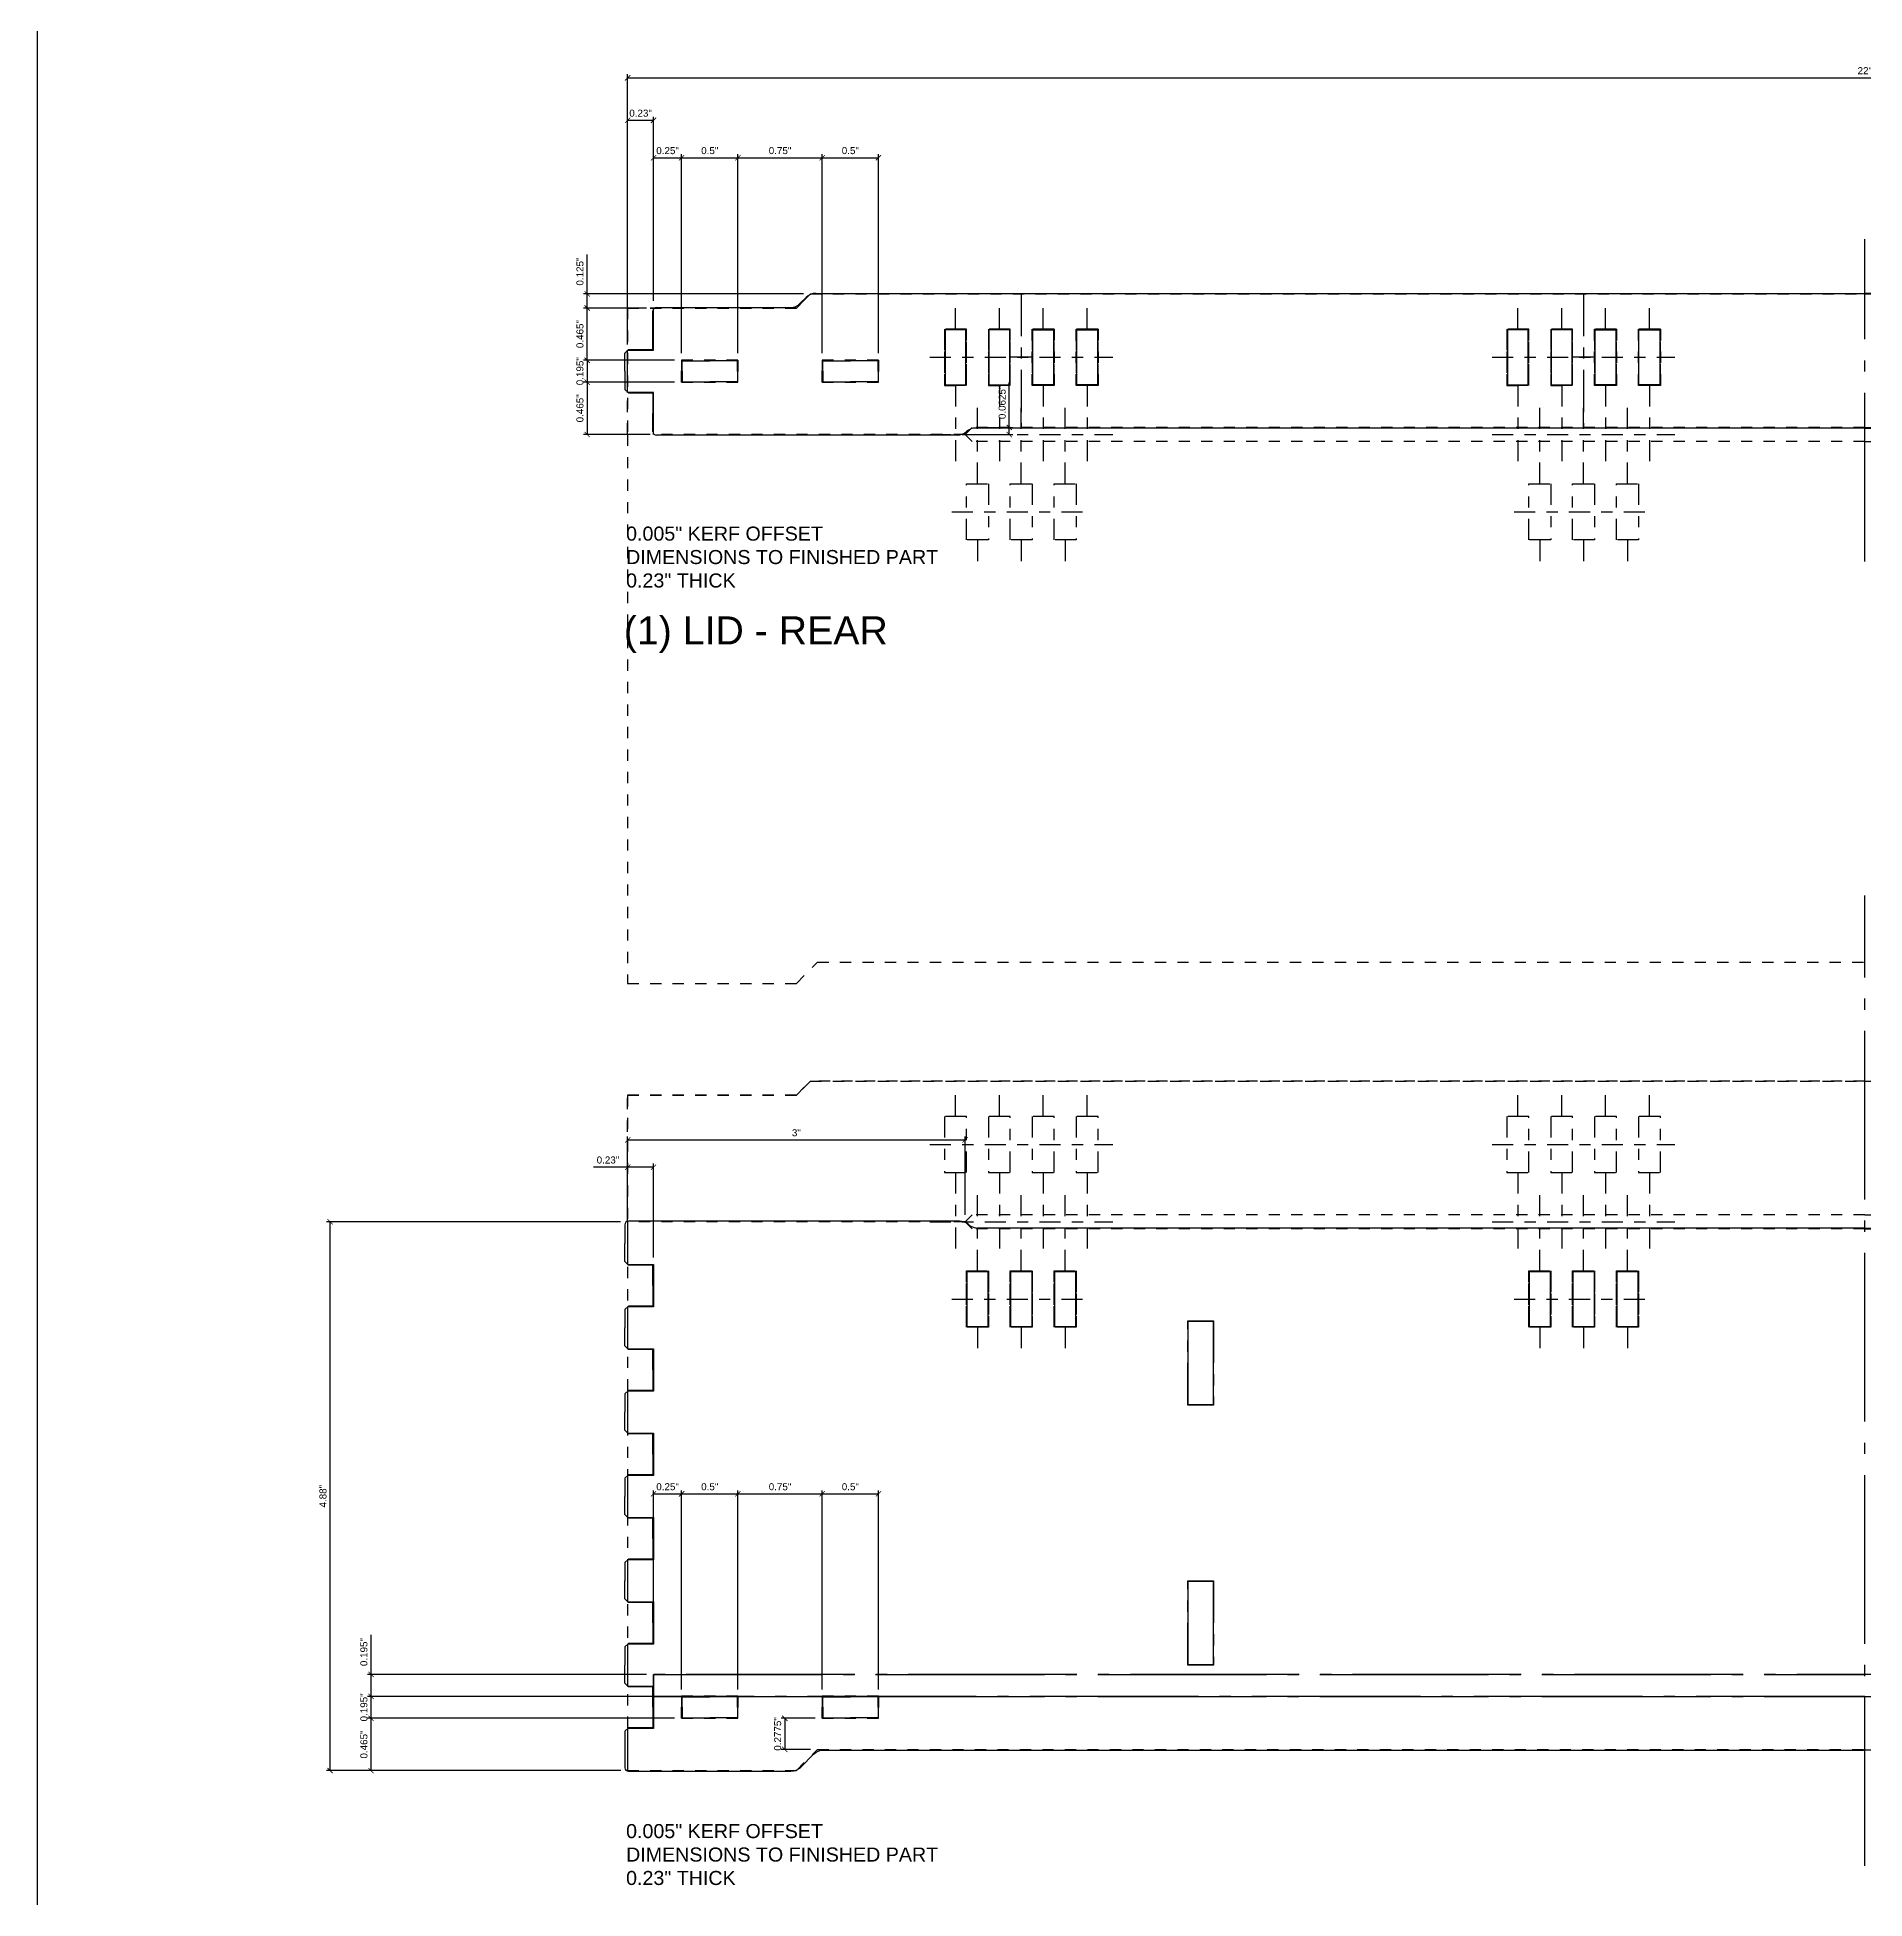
# Model space of a CAD drawing. Header units: inches. Extents: x -248 to 125, y -31 to 166.
# Drawn here: x -4.25 to 12, y 16.11 to 32.66 of the extents above; entities that cross this region are included whole.
import ezdxf

# ---------------------------------------------------------------- set-up
doc = ezdxf.new("R2010")
doc.units = ezdxf.units.IN
doc.header["$MEASUREMENT"] = 0
doc.linetypes.add('ACAD_ISO04W100', pattern=[30, 24, -3, 0, -3])
doc.linetypes.add('ACAD_ISO07W100', pattern=[3, 0, -3])
doc.layers.get('Defpoints').update_dxf_attribs({"color": 30})
doc.layers.add('ANNO', color=6, linetype='Continuous', lineweight=0)
doc.layers.add('CUT', color=1, linetype='Continuous')
doc.styles.get("Standard").update_dxf_attribs({"font": 'arial.ttf'})
doc.dimstyles.get("Standard").update_dxf_attribs({"dimtxt": 0.0625, "dimasz": 0.046875, "dimexe": 0.03125, "dimexo": 0.0625, "dimgap": 0.03125, "dimtad": 1, "dimdec": 4, "dimdsep": 46, "dimtxsty": 'Standard', "dimblk": 'ARCHTICK', "dimcen": 0.09, "dimadec": 0, "dimazin": 0, "dimtfac": 1, "dimtdec": 4, "dimtofl": 0, "dimtmove": 0, "dimatfit": 3, "dimldrblk": 'DOT', "dimfxl": 1, "dimtolj": 1, "dimtzin": 0, "dimarcsym": 0})

# ---------------------------------------------------------------- blocks, each defined once
blk = doc.blocks.new('_ArchTick')
at = {"color": 0, "linetype": 'ByBlock', "const_width": 0.15}
blk.add_lwpolyline([(-0.5, -0.5), (0.5, 0.5)], dxfattribs=at)
blk = doc.blocks.new('*D1085')
at = {"layer": 'ANNO', "color": 0, "lineweight": -2, "transparency": 16777216}
for p, q in [((1, 29.943), (1, 32.333)), ((1, 32.302), (23, 32.302)), ((23, 29.943), (23, 32.333))]:
    blk.add_line(p, q, dxfattribs=at)
at = {"layer": 'Defpoints', "color": 0, "transparency": 16777216}
for p in [(23, 32.302), (1, 29.88), (23, 29.88)]:
    blk.add_point(p, dxfattribs=at)
at = {"layer": 'ANNO', "color": 0, "lineweight": -2, "transparency": 16777216, "xscale": 0.046875, "yscale": 0.046875, "zscale": 0.046875, "rotation": 180}
blk.add_blockref('_ArchTick', (1, 32.302), dxfattribs=at)
at = {"layer": 'ANNO', "color": 0, "lineweight": -2, "transparency": 16777216, "xscale": 0.046875, "yscale": 0.046875, "zscale": 0.046875}
blk.add_blockref('_ArchTick', (23, 32.302), dxfattribs=at)
at = {"layer": 'ANNO', "color": 0, "transparency": 16777216, "insert": (12, 32.365), "char_height": 0.0625, "attachment_point": 5}
blk.add_mtext('\\A1;22"', dxfattribs=at)
blk = doc.blocks.new('_Dot')
at = {"color": 0, "linetype": 'ByBlock', "lineweight": -2}
blk.add_line((-0.5, 0), (-1, 0), dxfattribs=at)
at = {"color": 0, "linetype": 'ByBlock', "const_width": 0.5}
blk.add_lwpolyline([(-0.25, 0, 1), (0.25, 0, 1)], format="xyb", close=True, dxfattribs=at)
blk = doc.blocks.new('*D1086')
at = {"layer": 'ANNO', "color": 0, "lineweight": -2, "transparency": 16777216}
for p, q in [((1, 29.941), (1, 31.955)), ((1.23, 30.318), (1.23, 31.955)), ((1, 31.924), (1.23, 31.924))]:
    blk.add_line(p, q, dxfattribs=at)
at = {"layer": 'Defpoints', "color": 0, "transparency": 16777216}
for p in [(1.23, 31.924), (1.23, 30.255), (1, 29.879)]:
    blk.add_point(p, dxfattribs=at)
at = {"layer": 'ANNO', "color": 0, "lineweight": -2, "transparency": 16777216, "xscale": 0.046875, "yscale": 0.046875, "zscale": 0.046875, "rotation": 180}
blk.add_blockref('_ArchTick', (1, 31.924), dxfattribs=at)
at = {"layer": 'ANNO', "color": 0, "lineweight": -2, "transparency": 16777216, "xscale": 0.046875, "yscale": 0.046875, "zscale": 0.046875}
blk.add_blockref('_ArchTick', (1.23, 31.924), dxfattribs=at)
at = {"layer": 'ANNO', "color": 0, "transparency": 16777216, "insert": (1.115, 31.987), "char_height": 0.0625, "attachment_point": 5}
blk.add_mtext('\\A1;0.23"', dxfattribs=at)
blk = doc.blocks.new('*D1087')
at = {"layer": 'ANNO', "color": 0, "lineweight": -2, "transparency": 16777216}
for p, q in [((1.23, 30.318), (1.23, 31.622)), ((1.48, 29.853), (1.48, 31.622)), ((1.23, 31.591), (1.48, 31.591))]:
    blk.add_line(p, q, dxfattribs=at)
at = {"layer": 'Defpoints', "color": 0, "transparency": 16777216}
for p in [(1.48, 31.591), (1.23, 30.255), (1.48, 29.79)]:
    blk.add_point(p, dxfattribs=at)
at = {"layer": 'ANNO', "color": 0, "lineweight": -2, "transparency": 16777216, "xscale": 0.046875, "yscale": 0.046875, "zscale": 0.046875, "rotation": 180}
blk.add_blockref('_ArchTick', (1.23, 31.591), dxfattribs=at)
at = {"layer": 'ANNO', "color": 0, "lineweight": -2, "transparency": 16777216, "xscale": 0.046875, "yscale": 0.046875, "zscale": 0.046875}
blk.add_blockref('_ArchTick', (1.48, 31.591), dxfattribs=at)
at = {"layer": 'ANNO', "color": 0, "transparency": 16777216, "insert": (1.355, 31.654), "char_height": 0.0625, "attachment_point": 5}
blk.add_mtext('\\A1;0.25"', dxfattribs=at)
blk = doc.blocks.new('*D1088')
at = {"layer": 'ANNO', "color": 0, "lineweight": -2, "transparency": 16777216}
for p, q in [((1.48, 29.853), (1.48, 31.622)), ((1.98, 29.853), (1.98, 31.622)), ((1.48, 31.591), (1.98, 31.591))]:
    blk.add_line(p, q, dxfattribs=at)
at = {"layer": 'Defpoints', "color": 0, "transparency": 16777216}
for p in [(1.98, 31.591), (1.48, 29.79), (1.98, 29.79)]:
    blk.add_point(p, dxfattribs=at)
at = {"layer": 'ANNO', "color": 0, "lineweight": -2, "transparency": 16777216, "xscale": 0.046875, "yscale": 0.046875, "zscale": 0.046875, "rotation": 180}
blk.add_blockref('_ArchTick', (1.48, 31.591), dxfattribs=at)
at = {"layer": 'ANNO', "color": 0, "lineweight": -2, "transparency": 16777216, "xscale": 0.046875, "yscale": 0.046875, "zscale": 0.046875}
blk.add_blockref('_ArchTick', (1.98, 31.591), dxfattribs=at)
at = {"layer": 'ANNO', "color": 0, "transparency": 16777216, "insert": (1.73, 31.654), "char_height": 0.0625, "attachment_point": 5}
blk.add_mtext('\\A1;0.5"', dxfattribs=at)
blk = doc.blocks.new('*D1089')
at = {"layer": 'ANNO', "color": 0, "lineweight": -2, "transparency": 16777216}
for p, q in [((1.98, 29.853), (1.98, 31.622)), ((2.73, 29.853), (2.73, 31.622)), ((1.98, 31.591), (2.73, 31.591))]:
    blk.add_line(p, q, dxfattribs=at)
at = {"layer": 'Defpoints', "color": 0, "transparency": 16777216}
for p in [(2.73, 31.591), (1.98, 29.79), (2.73, 29.79)]:
    blk.add_point(p, dxfattribs=at)
at = {"layer": 'ANNO', "color": 0, "lineweight": -2, "transparency": 16777216, "xscale": 0.046875, "yscale": 0.046875, "zscale": 0.046875, "rotation": 180}
blk.add_blockref('_ArchTick', (1.98, 31.591), dxfattribs=at)
at = {"layer": 'ANNO', "color": 0, "lineweight": -2, "transparency": 16777216, "xscale": 0.046875, "yscale": 0.046875, "zscale": 0.046875}
blk.add_blockref('_ArchTick', (2.73, 31.591), dxfattribs=at)
at = {"layer": 'ANNO', "color": 0, "transparency": 16777216, "insert": (2.355, 31.654), "char_height": 0.0625, "attachment_point": 5}
blk.add_mtext('\\A1;0.75"', dxfattribs=at)
blk = doc.blocks.new('*D1090')
at = {"layer": 'ANNO', "color": 0, "lineweight": -2, "transparency": 16777216}
for p, q in [((2.73, 29.853), (2.73, 31.622)), ((3.23, 29.853), (3.23, 31.622)), ((2.73, 31.591), (3.23, 31.591))]:
    blk.add_line(p, q, dxfattribs=at)
at = {"layer": 'Defpoints', "color": 0, "transparency": 16777216}
for p in [(3.23, 31.591), (2.73, 29.79), (3.23, 29.79)]:
    blk.add_point(p, dxfattribs=at)
at = {"layer": 'ANNO', "color": 0, "lineweight": -2, "transparency": 16777216, "xscale": 0.046875, "yscale": 0.046875, "zscale": 0.046875, "rotation": 180}
blk.add_blockref('_ArchTick', (2.73, 31.591), dxfattribs=at)
at = {"layer": 'ANNO', "color": 0, "lineweight": -2, "transparency": 16777216, "xscale": 0.046875, "yscale": 0.046875, "zscale": 0.046875}
blk.add_blockref('_ArchTick', (3.23, 31.591), dxfattribs=at)
at = {"layer": 'ANNO', "color": 0, "transparency": 16777216, "insert": (2.98, 31.654), "char_height": 0.0625, "attachment_point": 5}
blk.add_mtext('\\A1;0.5"', dxfattribs=at)
blk = doc.blocks.new('*D1091')
at = {"layer": 'ANNO', "color": 0, "lineweight": -2, "transparency": 16777216}
for p, q in [((1.417, 29.79), (0.608, 29.79)), ((0.64, 29.79), (0.64, 29.595)), ((1.417, 29.595), (0.608, 29.595))]:
    blk.add_line(p, q, dxfattribs=at)
at = {"layer": 'Defpoints', "color": 0, "transparency": 16777216}
for p in [(1.48, 29.79), (0.64, 29.595), (1.48, 29.595)]:
    blk.add_point(p, dxfattribs=at)
at = {"layer": 'ANNO', "color": 0, "lineweight": -2, "transparency": 16777216, "xscale": 0.046875, "yscale": 0.046875, "zscale": 0.046875}
for p, rotation in [((0.64, 29.79), 90), ((0.64, 29.595), 270)]:
    blk.add_blockref('_ArchTick', p, dxfattribs=dict(at, rotation=rotation))
at = {"layer": 'ANNO', "color": 0, "transparency": 16777216, "insert": (0.576, 29.693), "char_height": 0.0625, "attachment_point": 5, "rotation": 90}
blk.add_mtext('\\A1;0.195"', dxfattribs=at)
blk = doc.blocks.new('*D1092')
at = {"layer": 'ANNO', "color": 0, "lineweight": -2, "transparency": 16777216}
for p, q in [((1.417, 29.595), (0.608, 29.595)), ((0.64, 29.595), (0.64, 29.13)), ((1.167, 29.13), (0.608, 29.13))]:
    blk.add_line(p, q, dxfattribs=at)
at = {"layer": 'Defpoints', "color": 0, "transparency": 16777216}
for p in [(1.48, 29.595), (0.64, 29.13), (1.23, 29.13)]:
    blk.add_point(p, dxfattribs=at)
at = {"layer": 'ANNO', "color": 0, "lineweight": -2, "transparency": 16777216, "xscale": 0.046875, "yscale": 0.046875, "zscale": 0.046875}
for p, rotation in [((0.64, 29.595), 90), ((0.64, 29.13), 270)]:
    blk.add_blockref('_ArchTick', p, dxfattribs=dict(at, rotation=rotation))
at = {"layer": 'ANNO', "color": 0, "transparency": 16777216, "insert": (0.576, 29.363), "char_height": 0.0625, "attachment_point": 5, "rotation": 90}
blk.add_mtext('\\A1;0.465"', dxfattribs=at)
blk = doc.blocks.new('*D1077')
at = {"layer": 'ANNO', "color": 0, "lineweight": -2, "transparency": 16777216}
for p, q in [((1.167, 30.255), (0.608, 30.255)), ((0.64, 29.79), (0.64, 30.255)), ((1.417, 29.79), (0.608, 29.79))]:
    blk.add_line(p, q, dxfattribs=at)
at = {"layer": 'Defpoints', "color": 0, "transparency": 16777216}
for p in [(0.64, 30.255), (1.23, 30.255), (1.48, 29.79)]:
    blk.add_point(p, dxfattribs=at)
at = {"layer": 'ANNO', "color": 0, "lineweight": -2, "transparency": 16777216, "xscale": 0.046875, "yscale": 0.046875, "zscale": 0.046875}
for p, rotation in [((0.64, 30.255), 90), ((0.64, 29.79), 270)]:
    blk.add_blockref('_ArchTick', p, dxfattribs=dict(at, rotation=rotation))
at = {"layer": 'ANNO', "color": 0, "transparency": 16777216, "insert": (0.576, 30.023), "char_height": 0.0625, "attachment_point": 5, "rotation": 90}
blk.add_mtext('\\A1;0.465"', dxfattribs=at)
blk = doc.blocks.new('*D1093')
at = {"layer": 'ANNO', "color": 0, "lineweight": -2, "transparency": 16777216}
for p, q in [((0.64, 30.38), (0.64, 30.731)), ((2.563, 30.38), (0.608, 30.38)), ((0.64, 30.255), (0.64, 30.38)), ((1.167, 30.255), (0.608, 30.255))]:
    blk.add_line(p, q, dxfattribs=at)
at = {"layer": 'Defpoints', "color": 0, "transparency": 16777216}
for p in [(0.64, 30.38), (2.625, 30.38), (1.23, 30.255)]:
    blk.add_point(p, dxfattribs=at)
at = {"layer": 'ANNO', "color": 0, "lineweight": -2, "transparency": 16777216, "xscale": 0.046875, "yscale": 0.046875, "zscale": 0.046875}
for p, rotation in [((0.64, 30.38), 90), ((0.64, 30.255), 270)]:
    blk.add_blockref('_ArchTick', p, dxfattribs=dict(at, rotation=rotation))
at = {"layer": 'ANNO', "color": 0, "transparency": 16777216, "insert": (0.576, 30.579), "char_height": 0.0625, "attachment_point": 5, "rotation": 90}
blk.add_mtext('\\A1;0.125"', dxfattribs=at)
blk = doc.blocks.new('*D1094')
at = {"layer": 'ANNO', "color": 0, "lineweight": -2, "transparency": 16777216}
for p, q in [((4.393, 29.193), (4.393, 29.592)), ((4.105, 29.193), (4.424, 29.193)), ((4.393, 29.13), (4.393, 29.193)), ((4.042, 29.13), (4.424, 29.13))]:
    blk.add_line(p, q, dxfattribs=at)
at = {"layer": 'Defpoints', "color": 0, "transparency": 16777216}
for p in [(4.042, 29.193), (4.393, 29.193), (3.98, 29.13)]:
    blk.add_point(p, dxfattribs=at)
at = {"layer": 'ANNO', "color": 0, "lineweight": -2, "transparency": 16777216, "xscale": 0.046875, "yscale": 0.046875, "zscale": 0.046875}
for p, rotation in [((4.393, 29.193), 90), ((4.393, 29.13), 270)]:
    blk.add_blockref('_ArchTick', p, dxfattribs=dict(at, rotation=rotation))
at = {"layer": 'ANNO', "color": 0, "transparency": 16777216, "insert": (4.33, 29.416), "char_height": 0.0625, "attachment_point": 5, "rotation": 90}
blk.add_mtext('\\A1;0.0625"', dxfattribs=at)
blk = doc.blocks.new('*D1078')
at = {"layer": 'ANNO', "color": 0, "lineweight": -2, "transparency": 16777216}
for p, q in [((0.937, 22.13), (-1.677, 22.13)), ((-1.646, 17.25), (-1.646, 22.13)), ((0.937, 17.25), (-1.677, 17.25))]:
    blk.add_line(p, q, dxfattribs=at)
at = {"layer": 'Defpoints', "color": 0, "transparency": 16777216}
for p in [(-1.646, 22.13), (1, 22.13), (1, 17.25)]:
    blk.add_point(p, dxfattribs=at)
at = {"layer": 'ANNO', "color": 0, "lineweight": -2, "transparency": 16777216, "xscale": 0.046875, "yscale": 0.046875, "zscale": 0.046875}
for p, rotation in [((-1.646, 22.13), 90), ((-1.646, 17.25), 270)]:
    blk.add_blockref('_ArchTick', p, dxfattribs=dict(at, rotation=rotation))
at = {"layer": 'ANNO', "color": 0, "transparency": 16777216, "insert": (-1.709, 19.69), "char_height": 0.0625, "attachment_point": 5, "rotation": 90}
blk.add_mtext('\\A1;4.88"', dxfattribs=at)
blk = doc.blocks.new('*D1079')
at = {"layer": 'ANNO', "color": 0, "lineweight": -2, "transparency": 16777216}
for p, q in [((1.417, 17.715), (-1.313, 17.715)), ((-1.282, 17.25), (-1.282, 17.715)), ((0.938, 17.25), (-1.313, 17.25))]:
    blk.add_line(p, q, dxfattribs=at)
at = {"layer": 'Defpoints', "color": 0, "transparency": 16777216}
for p in [(-1.282, 17.715), (1.48, 17.715), (1, 17.25)]:
    blk.add_point(p, dxfattribs=at)
at = {"layer": 'ANNO', "color": 0, "lineweight": -2, "transparency": 16777216, "xscale": 0.046875, "yscale": 0.046875, "zscale": 0.046875}
for p, rotation in [((-1.282, 17.715), 90), ((-1.282, 17.25), 270)]:
    blk.add_blockref('_ArchTick', p, dxfattribs=dict(at, rotation=rotation))
at = {"layer": 'ANNO', "color": 0, "transparency": 16777216, "insert": (-1.345, 17.482), "char_height": 0.0625, "attachment_point": 5, "rotation": 90}
blk.add_mtext('\\A1;0.465"', dxfattribs=at)
blk = doc.blocks.new('*D1080')
at = {"layer": 'ANNO', "color": 0, "lineweight": -2, "transparency": 16777216}
for p, q in [((1.417, 17.91), (-1.313, 17.91)), ((-1.282, 17.715), (-1.282, 17.91)), ((1.417, 17.715), (-1.313, 17.715))]:
    blk.add_line(p, q, dxfattribs=at)
at = {"layer": 'Defpoints', "color": 0, "transparency": 16777216}
for p in [(-1.282, 17.91), (1.48, 17.91), (1.48, 17.715)]:
    blk.add_point(p, dxfattribs=at)
at = {"layer": 'ANNO', "color": 0, "lineweight": -2, "transparency": 16777216, "xscale": 0.046875, "yscale": 0.046875, "zscale": 0.046875}
for p, rotation in [((-1.282, 17.91), 90), ((-1.282, 17.715), 270)]:
    blk.add_blockref('_ArchTick', p, dxfattribs=dict(at, rotation=rotation))
at = {"layer": 'ANNO', "color": 0, "transparency": 16777216, "insert": (-1.345, 17.812), "char_height": 0.0625, "attachment_point": 5, "rotation": 90}
blk.add_mtext('\\A1;0.195"', dxfattribs=at)
blk = doc.blocks.new('*D1081')
at = {"layer": 'ANNO', "color": 0, "lineweight": -2, "transparency": 16777216}
for p, q in [((2.667, 17.715), (2.366, 17.715)), ((2.397, 17.715), (2.397, 17.438)), ((2.625, 17.438), (2.366, 17.438))]:
    blk.add_line(p, q, dxfattribs=at)
at = {"layer": 'Defpoints', "color": 0, "transparency": 16777216}
for p in [(2.73, 17.715), (2.397, 17.438), (2.688, 17.438)]:
    blk.add_point(p, dxfattribs=at)
at = {"layer": 'ANNO', "color": 0, "lineweight": -2, "transparency": 16777216, "xscale": 0.046875, "yscale": 0.046875, "zscale": 0.046875}
for p, rotation in [((2.397, 17.715), 90), ((2.397, 17.438), 270)]:
    blk.add_blockref('_ArchTick', p, dxfattribs=dict(at, rotation=rotation))
at = {"layer": 'ANNO', "color": 0, "transparency": 16777216, "insert": (2.334, 17.576), "char_height": 0.0625, "attachment_point": 5, "rotation": 90}
blk.add_mtext('\\A1;0.2775"', dxfattribs=at)
blk = doc.blocks.new('*D1082')
at = {"layer": 'ANNO', "color": 0, "lineweight": -2, "transparency": 16777216}
for p, q in [((-1.282, 18.105), (-1.282, 18.456)), ((1.168, 18.105), (-1.313, 18.105)), ((-1.282, 17.91), (-1.282, 18.105)), ((1.417, 17.91), (-1.313, 17.91))]:
    blk.add_line(p, q, dxfattribs=at)
at = {"layer": 'Defpoints', "color": 0, "transparency": 16777216}
for p in [(-1.282, 18.105), (1.23, 18.105), (1.48, 17.91)]:
    blk.add_point(p, dxfattribs=at)
at = {"layer": 'ANNO', "color": 0, "lineweight": -2, "transparency": 16777216, "xscale": 0.046875, "yscale": 0.046875, "zscale": 0.046875}
for p, rotation in [((-1.282, 18.105), 90), ((-1.282, 17.91), 270)]:
    blk.add_blockref('_ArchTick', p, dxfattribs=dict(at, rotation=rotation))
at = {"layer": 'ANNO', "color": 0, "transparency": 16777216, "insert": (-1.345, 18.304), "char_height": 0.0625, "attachment_point": 5, "rotation": 90}
blk.add_mtext('\\A1;0.195"', dxfattribs=at)
blk = doc.blocks.new('*D1083')
at = {"layer": 'ANNO', "color": 0, "lineweight": -2, "transparency": 16777216}
for p, q in [((1, 22.615), (0.697, 22.615)), ((1, 22.193), (1, 22.647)), ((1.23, 22.615), (1, 22.615)), ((1.23, 21.812), (1.23, 22.647))]:
    blk.add_line(p, q, dxfattribs=at)
at = {"layer": 'Defpoints', "color": 0, "transparency": 16777216}
for p in [(1, 22.615), (1, 22.13), (1.23, 21.75)]:
    blk.add_point(p, dxfattribs=at)
at = {"layer": 'ANNO', "color": 0, "lineweight": -2, "transparency": 16777216, "xscale": 0.046875, "yscale": 0.046875, "zscale": 0.046875, "rotation": 180}
blk.add_blockref('_ArchTick', (1, 22.615), dxfattribs=at)
at = {"layer": 'ANNO', "color": 0, "lineweight": -2, "transparency": 16777216, "xscale": 0.046875, "yscale": 0.046875, "zscale": 0.046875}
blk.add_blockref('_ArchTick', (1.23, 22.615), dxfattribs=at)
at = {"layer": 'ANNO', "color": 0, "transparency": 16777216, "insert": (0.825, 22.679), "char_height": 0.0625, "attachment_point": 5}
blk.add_mtext('\\A1;0.23"', dxfattribs=at)
blk = doc.blocks.new('*D1084')
at = {"layer": 'ANNO', "color": 0, "lineweight": -2, "transparency": 16777216}
for p, q in [((1, 22.193), (1, 22.889)), ((1, 22.858), (4, 22.858)), ((4, 22.193), (4, 22.889))]:
    blk.add_line(p, q, dxfattribs=at)
at = {"layer": 'Defpoints', "color": 0, "transparency": 16777216}
for p in [(4, 22.858), (1, 22.13), (4, 22.13)]:
    blk.add_point(p, dxfattribs=at)
at = {"layer": 'ANNO', "color": 0, "lineweight": -2, "transparency": 16777216, "xscale": 0.046875, "yscale": 0.046875, "zscale": 0.046875, "rotation": 180}
blk.add_blockref('_ArchTick', (1, 22.858), dxfattribs=at)
at = {"layer": 'ANNO', "color": 0, "lineweight": -2, "transparency": 16777216, "xscale": 0.046875, "yscale": 0.046875, "zscale": 0.046875}
blk.add_blockref('_ArchTick', (4, 22.858), dxfattribs=at)
at = {"layer": 'ANNO', "color": 0, "transparency": 16777216, "insert": (2.5, 22.921), "char_height": 0.0625, "attachment_point": 5}
blk.add_mtext('\\A1;3"', dxfattribs=at)
blk = doc.blocks.new('HingeHole')
at = {"layer": 'CUT', "ltscale": 0.003906}
for p, q in [((-0.0925, 0), (-0.0925, 0.5)), ((0.0925, 0.5), (0.0925, 0)), ((-0.0975, 0.495), (0.0975, 0.495)), ((0.0975, 0.005), (-0.0975, 0.005))]:
    blk.add_line(p, q, dxfattribs=at)
at = {"layer": 'Defpoints', "linetype": 'ACAD_ISO04W100', "ltscale": 0.003906}
for p, q in [((-0.0975, 0), (-0.0975, 0.5)), ((-0.0975, 0.5), (0.0975, 0.5)), ((0.0975, 0.5), (0.0975, 0)), ((0.0975, 0), (-0.0975, 0))]:
    blk.add_line(p, q, dxfattribs=at)
blk = doc.blocks.new('BraceHole_Quarter')
at = {"layer": 'CUT', "ltscale": 0.003906}
for p, q in [((-0.25, 0.0935), (0, 0.0935)), ((-0.246, 0), (-0.246, 0.0975))]:
    blk.add_line(p, q, dxfattribs=at)
at = {"layer": 'Defpoints', "linetype": 'ACAD_ISO04W100', "ltscale": 0.003906}
for p, q in [((-0.25, -0.0975), (-0.25, 0.0975)), ((-0.25, 0.0975), (0.25, 0.0975)), ((0.25, 0.0975), (0.25, -0.0975)), ((0.25, -0.0975), (-0.25, -0.0975))]:
    blk.add_line(p, q, dxfattribs=at)
blk = doc.blocks.new('BraceHole')
at = {"color": 0}
blk.add_blockref('BraceHole_Quarter', (0, 0), dxfattribs=at)
at = {"color": 0, "xscale": -1}
blk.add_blockref('BraceHole_Quarter', (0, 0), dxfattribs=at)
at = {"color": 0, "xscale": -1, "rotation": 180}
blk.add_blockref('BraceHole_Quarter', (0, 0), dxfattribs=at)
at = {"color": 0, "rotation": 180}
blk.add_blockref('BraceHole_Quarter', (0, 0), dxfattribs=at)
blk = doc.blocks.new('BraceHoles')
at = {"color": 0}
for p in [(0.5, 0), (1.75, 0)]:
    blk.add_blockref('BraceHole', p, dxfattribs=at)
blk = doc.blocks.new('Dovetail_Out_Half')
for p, q in [((0.24, 0.1925), (0.24, 0.375)), ((-0.01, 0.16125), (0.02125, 0.1925)), ((0.02125, 0.1925), (0.24, 0.1925)), ((-0.01, 0), (-0.01, 0.16125))]:
    blk.add_line(p, q)
blk = doc.blocks.new('Lid_Top_Back_Half')
at = {"layer": 'CUT'}
for p, q in [((8.07, 0.005), (10.744, 0.005)), ((0, -0.058), (7.904, -0.058)), ((10.775, -0.026), (10.775, -0.188)), ((10.775, -0.938), (10.775, -1.099)), ((10.744, -1.13), (9.554, -1.13)), ((9.325, -1.255), (0, -1.255)), ((9.465, -1.167), (9.414, -1.218))]:
    blk.add_line(p, q, dxfattribs=at)
for centre, radius, start, end in [((8.07, -0.12), 0.125, 90, 131.4096), ((10.744, -0.026), 0.0312, 0, 90), ((7.904, 0.067), 0.125, 270, 311.4096), ((9.554, -1.255), 0.125, 90, 135), ((10.744, -1.099), 0.0312, 270, 0), ((9.325, -1.13), 0.125, 270, 315)]:
    blk.add_arc(centre, radius, start, end, dxfattribs=at)
at = {"layer": 'Defpoints', "linetype": 'ACAD_ISO04W100', "ltscale": 0.0625}
blk.add_line((0, 1.128), (0, -1.738), dxfattribs=at)
at = {"layer": 'Defpoints', "linetype": 'ACAD_ISO04W100', "ltscale": 0.015625}
for p, q in [((2.5, -1.25), (2.5, -0.063)), ((7.5, -1.25), (7.5, -0.063)), ((10.77, 0), (10.77, -0.375)), ((10.77, -0.375), (11, -0.375)), ((11, -0.375), (11, -0.75)), ((2.403, -0.687), (2.598, -0.687)), ((7.403, -0.687), (7.598, -0.687)), ((11, -0.75), (10.77, -0.75)), ((10.77, -0.75), (10.77, -1.125))]:
    blk.add_line(p, q, dxfattribs=at)
at = {"rotation": 180}
for p in [(1.915, -0.437), (2.305, -0.437), (6.915, -0.437), (7.305, -0.437)]:
    blk.add_blockref('HingeHole', p, dxfattribs=at)
at = {"xscale": -1, "rotation": 180}
for p in [(2.695, -0.437), (3.085, -0.437), (7.695, -0.437), (8.085, -0.437)]:
    blk.add_blockref('HingeHole', p, dxfattribs=at)
at = {"xscale": -1}
blk.add_blockref('BraceHoles', (10.77, -0.563), dxfattribs=at)
at = {"layer": 'CUT', "xscale": -1}
blk.add_blockref('Dovetail_Out_Half', (11.015, -0.563), dxfattribs=at)
at = {"layer": 'CUT', "rotation": 180}
blk.add_blockref('Dovetail_Out_Half', (11.015, -0.563), dxfattribs=at)
blk = doc.blocks.new('Lid_Top_Back')
at = {"xscale": -1}
blk.add_blockref('Lid_Top_Back_Half', (0, 0), dxfattribs=at)
blk.add_blockref('Lid_Top_Back_Half', (0, 0))
blk = doc.blocks.new('Hinge_Elev')
at = {"layer": 'Defpoints', "linetype": 'ACAD_ISO04W100', "ltscale": 0.007812}
for p, q in [((-0.585, 0.9375), (-0.585, 1.1875)), ((-0.195, 0.9375), (-0.195, 1.1875)), ((0.195, 0.9375), (0.195, 1.1875)), ((0.585, 0.9375), (0.585, 1.1875)), ((-0.8125, 0.6875), (0.8125, 0.6875)), ((-0.585, 0.4375), (-0.585, -0.325)), ((-0.195, 0.4375), (-0.195, -0.325)), ((0.195, 0.4375), (0.195, -0.325)), ((0.585, 0.4375), (0.585, -0.325)), ((-0.39, -0.4375), (-0.39, 0.325)), ((0, -0.4375), (0, 0.325)), ((0.39, -0.4375), (0.39, 0.325)), ((-0.8125, 0), (0.8125, 0)), ((-0.6175, -0.6875), (0.6175, -0.6875)), ((-0.39, -0.9375), (-0.39, -1.1875)), ((0, -0.9375), (0, -1.1875)), ((0.39, -0.9375), (0.39, -1.1875))]:
    blk.add_line(p, q, dxfattribs=at)
for points in [[(-0.6825, 0.4375), (-0.4875, 0.4375), (-0.4875, 0.9375), (-0.6825, 0.9375), (-0.6825, 0.4375)], [(-0.2925, 0.4375), (-0.0975, 0.4375), (-0.0975, 0.9375), (-0.2925, 0.9375), (-0.2925, 0.4375)], [(0.0975, 0.4375), (0.2925, 0.4375), (0.2925, 0.9375), (0.0975, 0.9375), (0.0975, 0.4375)], [(0.4875, 0.4375), (0.6825, 0.4375), (0.6825, 0.9375), (0.4875, 0.9375), (0.4875, 0.4375)], [(-0.4875, -0.4375), (-0.2925, -0.4375), (-0.2925, -0.9375), (-0.4875, -0.9375), (-0.4875, -0.4375)], [(-0.0975, -0.4375), (0.0975, -0.4375), (0.0975, -0.9375), (-0.0975, -0.9375), (-0.0975, -0.4375)], [(0.2925, -0.4375), (0.4875, -0.4375), (0.4875, -0.9375), (0.2925, -0.9375), (0.2925, -0.4375)]]:
    blk.add_lwpolyline(points, dxfattribs=at)
blk = doc.blocks.new('Elev_Back_Guidelines')
at = {"layer": 'Defpoints', "linetype": 'ACAD_ISO07W100', "ltscale": 0.015625}
for p, q in [((-9.5, 5.8175), (-11, 5.8175)), ((-11, 5.8175), (-11, 4.6925)), ((-11, 5.8175), (-9.5, 5.8175)), ((-11, 4.6925), (-11, 5.8175)), ((-9.375, 5.9425), (-9.5, 5.8175)), ((-9.5, 5.8175), (-9.375, 5.9425)), ((0, 5.9425), (-9.375, 5.9425)), ((-9.375, 5.9425), (0, 5.9425)), ((9.375, 5.9425), (0, 5.9425)), ((0, 5.9425), (9.375, 5.9425)), ((-8, 4.6925), (-11, 4.6925)), ((-11, 4.6925), (-11, -0.1875)), ((-8, 4.6925), (-7.9375, 4.755)), ((-7.9375, 4.755), (-8, 4.6925)), ((-7.9375, 4.63), (-8, 4.6925)), ((0, 4.755), (-7.9375, 4.755)), ((0, 4.755), (7.9375, 4.755)), ((0, 4.63), (-7.9375, 4.63)), ((0, 4.63), (7.9375, 4.63)), ((-9.5, -0.1875), (-9.3125, 0)), ((-9.3125, 0), (9.3125, 0)), ((-11, -0.1875), (-9.5, -0.1875))]:
    blk.add_line(p, q, dxfattribs=at)
for p in [(-7.5, 4.6925), (-2.5, 4.6925)]:
    blk.add_blockref('Hinge_Elev', p)
blk = doc.blocks.new('Dovetail_Half')
for p, q in [((-0.25, 0.21375), (-0.25, 0.375)), ((-0.25, 0.21375), (-0.21875, 0.1825)), ((0, 0.1825), (-0.21875, 0.1825)), ((0, 0), (0, 0.1825))]:
    blk.add_line(p, q)
blk = doc.blocks.new('Bottom_Back_Half')
at = {"layer": 'CUT', "ltscale": 0.015625}
for p, q in [((-11.025, 6.229), (-11.025, 6.063)), ((-8.05, 6.26), (-10.994, 6.26)), ((0, 6.198), (-7.884, 6.198))]:
    blk.add_line(p, q, dxfattribs=at)
for points in [[(-5.793, 5.372), (-5.793, 4.628), (-6.017, 4.628), (-6.017, 5.372)], [(-5.793, 3.06), (-5.793, 2.316), (-6.017, 2.316), (-6.017, 3.06)]]:
    blk.add_lwpolyline(points, close=True, dxfattribs=at)
blk.add_lwpolyline([(-11.025, 1.563), (-11.025, 1.401, 0.414214), (-10.994, 1.37), (-9.55, 1.37, 0.198912), (-9.461, 1.407), (-9.347, 1.521, -0.198912), (-9.259, 1.558), (0, 1.558)], format="xyb", dxfattribs=at)
for centre, radius, start, end in [((-10.994, 6.229), 0.0312, 90, 180), ((-8.05, 6.135), 0.125, 48.5904, 90), ((-7.884, 6.323), 0.125, 228.5904, 270)]:
    blk.add_arc(centre, radius, start, end, dxfattribs=at)
at = {"layer": 'Defpoints', "linetype": 'ACAD_ISO04W100', "ltscale": 0.0625}
blk.add_line((0, 0.528), (0, 9.157), dxfattribs=at)
at = {"layer": 'Defpoints', "linetype": 'ACAD_ISO04W100', "ltscale": 0.015625}
for p, q in [((-11, 6.255), (-11, 5.875)), ((-11, 5.875), (-10.77, 5.875)), ((-10.77, 5.875), (-10.77, 5.5)), ((-10.77, 5.5), (-11, 5.5)), ((-11, 5.5), (-11, 5.125)), ((-11, 5.125), (-10.77, 5.125)), ((-10.77, 5.125), (-10.77, 4.75)), ((-10.77, 4.75), (-11, 4.75)), ((-11, 4.75), (-11, 4.375)), ((-11, 4.375), (-10.77, 4.375)), ((-10.77, 4.375), (-10.77, 4)), ((-10.77, 4), (-11, 4)), ((-11, 4), (-11, 3.625)), ((-11, 3.625), (-10.77, 3.625)), ((-10.77, 3.625), (-10.77, 3.25)), ((-10.77, 3.25), (-11, 3.25)), ((-11, 3.25), (-11, 2.875)), ((-11, 2.875), (-10.77, 2.875)), ((-10.77, 2.875), (-10.77, 2.5)), ((-10.77, 2.5), (-11, 2.5)), ((-11, 2.5), (-11, 2.125)), ((-11, 2.125), (-10.77, 2.125)), ((-10.77, 2.125), (-10.77, 1.75)), ((-10.77, 1.75), (-11, 1.75)), ((-11, 1.75), (-11, 1.375))]:
    blk.add_line(p, q, dxfattribs=at)
for points in [[(-5.79, 5.375), (-5.79, 4.625), (-6.02, 4.625), (-6.02, 5.375)], [(-5.79, 3.063), (-5.79, 2.313), (-6.02, 2.313), (-6.02, 3.063)]]:
    blk.add_lwpolyline(points, close=True, dxfattribs=at)
at = {"layer": 'Defpoints', "linetype": 'ACAD_ISO04W100', "ltscale": 0.0625}
blk.add_lwpolyline([(0, 2.035), (-10.77, 2.035), (-10.77, 2.23), (0, 2.23)], dxfattribs=at)
at = {"rotation": 180}
for p in [(-7.89, 5.817), (-7.5, 5.817), (-7.11, 5.817), (-2.89, 5.817), (-2.5, 5.817), (-2.11, 5.817)]:
    blk.add_blockref('HingeHole', p, dxfattribs=at)
blk.add_blockref('BraceHoles', (-10.77, 1.938))
at = {"layer": 'CUT'}
for p in [(-10.775, 5.688), (-10.775, 4.938), (-10.775, 4.188), (-10.775, 3.438), (-10.775, 2.688), (-10.775, 1.938)]:
    blk.add_blockref('Dovetail_Half', p, dxfattribs=at)
at = {"layer": 'CUT', "xscale": -1, "rotation": 180}
for p in [(-10.775, 5.688), (-10.775, 4.938), (-10.775, 4.188), (-10.775, 3.438), (-10.775, 2.688), (-10.775, 1.938)]:
    blk.add_blockref('Dovetail_Half', p, dxfattribs=at)
blk = doc.blocks.new('Bottom_Back_Full')
blk.add_blockref('Bottom_Back_Half', (0, -1.375))
at = {"xscale": -1}
blk.add_blockref('Bottom_Back_Half', (0, -1.375), dxfattribs=at)
blk = doc.blocks.new('*D1105')
at = {"layer": 'ANNO', "color": 0, "lineweight": -2, "transparency": 16777216}
for p, q in [((1.23, 18.437), (1.23, 19.742)), ((1.23, 19.711), (1.48, 19.711)), ((1.48, 17.972), (1.48, 19.742))]:
    blk.add_line(p, q, dxfattribs=at)
at = {"layer": 'Defpoints', "color": 0, "transparency": 16777216}
for p in [(1.48, 19.711), (1.23, 18.375), (1.48, 17.91)]:
    blk.add_point(p, dxfattribs=at)
at = {"layer": 'ANNO', "color": 0, "lineweight": -2, "transparency": 16777216, "xscale": 0.046875, "yscale": 0.046875, "zscale": 0.046875, "rotation": 180}
blk.add_blockref('_ArchTick', (1.23, 19.711), dxfattribs=at)
at = {"layer": 'ANNO', "color": 0, "lineweight": -2, "transparency": 16777216, "xscale": 0.046875, "yscale": 0.046875, "zscale": 0.046875}
blk.add_blockref('_ArchTick', (1.48, 19.711), dxfattribs=at)
at = {"layer": 'ANNO', "color": 0, "transparency": 16777216, "insert": (1.355, 19.774), "char_height": 0.0625, "attachment_point": 5}
blk.add_mtext('\\A1;0.25"', dxfattribs=at)
blk = doc.blocks.new('*D1106')
at = {"layer": 'ANNO', "color": 0, "lineweight": -2, "transparency": 16777216}
for p, q in [((1.48, 17.972), (1.48, 19.742)), ((1.48, 19.711), (1.98, 19.711)), ((1.98, 17.972), (1.98, 19.742))]:
    blk.add_line(p, q, dxfattribs=at)
at = {"layer": 'Defpoints', "color": 0, "transparency": 16777216}
for p in [(1.98, 19.711), (1.48, 17.91), (1.98, 17.91)]:
    blk.add_point(p, dxfattribs=at)
at = {"layer": 'ANNO', "color": 0, "lineweight": -2, "transparency": 16777216, "xscale": 0.046875, "yscale": 0.046875, "zscale": 0.046875, "rotation": 180}
blk.add_blockref('_ArchTick', (1.48, 19.711), dxfattribs=at)
at = {"layer": 'ANNO', "color": 0, "lineweight": -2, "transparency": 16777216, "xscale": 0.046875, "yscale": 0.046875, "zscale": 0.046875}
blk.add_blockref('_ArchTick', (1.98, 19.711), dxfattribs=at)
at = {"layer": 'ANNO', "color": 0, "transparency": 16777216, "insert": (1.73, 19.774), "char_height": 0.0625, "attachment_point": 5}
blk.add_mtext('\\A1;0.5"', dxfattribs=at)
blk = doc.blocks.new('*D1103')
at = {"layer": 'ANNO', "color": 0, "lineweight": -2, "transparency": 16777216}
for p, q in [((1.98, 17.972), (1.98, 19.742)), ((1.98, 19.711), (2.73, 19.711)), ((2.73, 17.972), (2.73, 19.742))]:
    blk.add_line(p, q, dxfattribs=at)
at = {"layer": 'Defpoints', "color": 0, "transparency": 16777216}
for p in [(2.73, 19.711), (1.98, 17.91), (2.73, 17.91)]:
    blk.add_point(p, dxfattribs=at)
at = {"layer": 'ANNO', "color": 0, "lineweight": -2, "transparency": 16777216, "xscale": 0.046875, "yscale": 0.046875, "zscale": 0.046875, "rotation": 180}
blk.add_blockref('_ArchTick', (1.98, 19.711), dxfattribs=at)
at = {"layer": 'ANNO', "color": 0, "lineweight": -2, "transparency": 16777216, "xscale": 0.046875, "yscale": 0.046875, "zscale": 0.046875}
blk.add_blockref('_ArchTick', (2.73, 19.711), dxfattribs=at)
at = {"layer": 'ANNO', "color": 0, "transparency": 16777216, "insert": (2.355, 19.774), "char_height": 0.0625, "attachment_point": 5}
blk.add_mtext('\\A1;0.75"', dxfattribs=at)
blk = doc.blocks.new('*D1104')
at = {"layer": 'ANNO', "color": 0, "lineweight": -2, "transparency": 16777216}
for p, q in [((2.73, 17.972), (2.73, 19.742)), ((2.73, 19.711), (3.23, 19.711)), ((3.23, 17.972), (3.23, 19.742))]:
    blk.add_line(p, q, dxfattribs=at)
at = {"layer": 'Defpoints', "color": 0, "transparency": 16777216}
for p in [(3.23, 19.711), (2.73, 17.91), (3.23, 17.91)]:
    blk.add_point(p, dxfattribs=at)
at = {"layer": 'ANNO', "color": 0, "lineweight": -2, "transparency": 16777216, "xscale": 0.046875, "yscale": 0.046875, "zscale": 0.046875, "rotation": 180}
blk.add_blockref('_ArchTick', (2.73, 19.711), dxfattribs=at)
at = {"layer": 'ANNO', "color": 0, "lineweight": -2, "transparency": 16777216, "xscale": 0.046875, "yscale": 0.046875, "zscale": 0.046875}
blk.add_blockref('_ArchTick', (3.23, 19.711), dxfattribs=at)
at = {"layer": 'ANNO', "color": 0, "transparency": 16777216, "insert": (2.98, 19.774), "char_height": 0.0625, "attachment_point": 5}
blk.add_mtext('\\A1;0.5"', dxfattribs=at)

msp = doc.modelspace()

# ---------------------------------------------------------------- linework, layer by layer
at = {"layer": 'Defpoints'}
msp.add_lwpolyline([(-4.25, 15), (28.25, 15), (28.25, 33), (-4.25, 33)], close=True, dxfattribs=at)
at = {"layer": 'Defpoints', "linetype": 'ACAD_ISO04W100', "ltscale": 0.0625}
msp.add_lwpolyline([(1.23, 17.91), (22.77, 17.91), (22.77, 18.105), (1.23, 18.105)], close=True, dxfattribs=at)

# ---------------------------------------------------------------- block references
for p in [(12, 24.4375), (12, 17.4375)]:
    msp.add_blockref('Elev_Back_Guidelines', p)
at = {"layer": 'CUT', "rotation": 180}
msp.add_blockref('Lid_Top_Back', (12, 29.13), dxfattribs=at)
at = {"layer": 'CUT'}
msp.add_blockref('Bottom_Back_Full', (12, 17.25), dxfattribs=at)

# ---------------------------------------------------------------- texts
at = {"layer": 'ANNO', "attachment_point": 1}
for s, insert, char_height in [('0.005" KERF OFFSET^JDIMENSIONS TO FINISHED PART\\P0.23" THICK', (0.98614, 28.31145), 0.125), ('(1) LID - REAR', (0.96567, 27.51319), 0.25), ('0.005" KERF OFFSET^JDIMENSIONS TO FINISHED PART\\P0.23" THICK', (0.98614, 16.77464), 0.125)]:
    msp.add_mtext_dynamic_manual_height_columns(s, width=6.5687803, gutter_width=1, heights=[0], dxfattribs=dict(at, insert=insert, char_height=char_height))

# ---------------------------------------------------------------- dimensions: what is measured, and where the dimension line sits
at = {"layer": 'ANNO'}
for base, p1, p2, picture, middle in [((23, 32.30195), (1, 29.88), (23, 29.88), '*D1085', (12, 32.36458)), ((1.98, 31.59082), (1.48, 29.79), (1.98, 29.79), '*D1088', (1.73, 31.65398)), ((2.73, 31.59082), (1.98, 29.79), (2.73, 29.79), '*D1089', (2.355, 31.65398)), ((3.23, 31.59082), (2.73, 29.79), (3.23, 29.79), '*D1090', (2.98, 31.65398)), ((4, 22.85786), (1, 22.13), (4, 22.13), '*D1084', (2.5, 22.92104)), ((1, 22.61539), (1.23, 21.75), (1, 22.13), '*D1083', (0.82527, 22.67857)), ((1.98, 19.71082), (1.48, 17.91), (1.98, 17.91), '*D1106', (1.73, 19.77398)), ((2.73, 19.71082), (1.98, 17.91), (2.73, 17.91), '*D1103', (2.355, 19.77398)), ((3.23, 19.71082), (2.73, 17.91), (3.23, 17.91), '*D1104', (2.98, 19.77398))]:
    dim = msp.add_linear_dim(base=base, p1=p1, p2=p2, dimstyle='Standard', override={"dimpost": '"'}, dxfattribs=at)
    dim.commit()
    dim.dimension.update_dxf_attribs({"geometry": picture, "text_midpoint": middle})
for base, p1, p2, picture, middle in [((1.23, 31.92377), (1, 29.87875), (1.23, 30.255), '*D1086', (1.115, 31.92377)), ((1.48, 31.59082), (1.23, 30.255), (1.48, 29.79), '*D1087', (1.355, 31.59082)), ((1.48, 19.71082), (1.23, 18.375), (1.48, 17.91), '*D1105', (1.355, 19.71082))]:
    dim = msp.add_linear_dim(base=base, p1=p1, p2=p2, dimstyle='Standard', override={"dimpost": '"'}, dxfattribs=at)
    dim.commit()
    dim.dimension.update_dxf_attribs({"geometry": picture, "text_midpoint": middle, "dimtype": 160})
for base, p1, p2, picture, middle in [((0.63958, 30.38), (1.23, 30.255), (2.625, 30.38), '*D1093', (0.57642, 30.57901)), ((0.63958, 30.255), (1.48, 29.79), (1.23, 30.255), '*D1077', (0.57642, 30.0225)), ((0.63958, 29.13), (1.48, 29.595), (1.23, 29.13), '*D1092', (0.57642, 29.3625)), ((4.39269, 29.1925), (3.98, 29.13), (4.0425, 29.1925), '*D1094', (4.32952, 29.41579)), ((-1.64575, 22.13), (1, 17.25), (1, 22.13), '*D1078', (-1.70891, 19.69)), ((-1.28184, 18.105), (1.48, 17.91), (1.23, 18.105), '*D1082', (-1.345, 18.30401)), ((-1.28184, 17.715), (1, 17.25), (1.48, 17.715), '*D1079', (-1.345, 17.4825))]:
    dim = msp.add_linear_dim(base=base, p1=p1, p2=p2, angle=90, dimstyle='Standard', override={"dimpost": '"'}, dxfattribs=at)
    dim.commit()
    dim.dimension.update_dxf_attribs({"geometry": picture, "text_midpoint": middle})
for base, p1, p2, picture, middle in [((0.63958, 29.595), (1.48, 29.79), (1.48, 29.595), '*D1091', (0.63958, 29.6925)), ((-1.28184, 17.91), (1.48, 17.715), (1.48, 17.91), '*D1080', (-1.28184, 17.8125)), ((2.39677, 17.4375), (2.73, 17.715), (2.6875, 17.4375), '*D1081', (2.39677, 17.57625))]:
    dim = msp.add_linear_dim(base=base, p1=p1, p2=p2, angle=90, dimstyle='Standard', override={"dimpost": '"'}, dxfattribs=at)
    dim.commit()
    dim.dimension.update_dxf_attribs({"geometry": picture, "text_midpoint": middle, "dimtype": 160})

doc.saveas('drawing.dxf')
